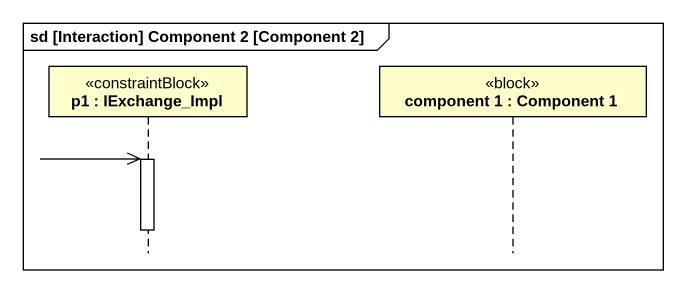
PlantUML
@startuml
mainframe sd [Interaction] Component 2 [Component 2]
hide footbox
participant "p1 : IExchange_Impl" as p1 <<constraintBlock>>
participant "component 1 : Component 1" as component_1 <<block>>

p1 ->> p1
activate p1
deactivate p1
@enduml
